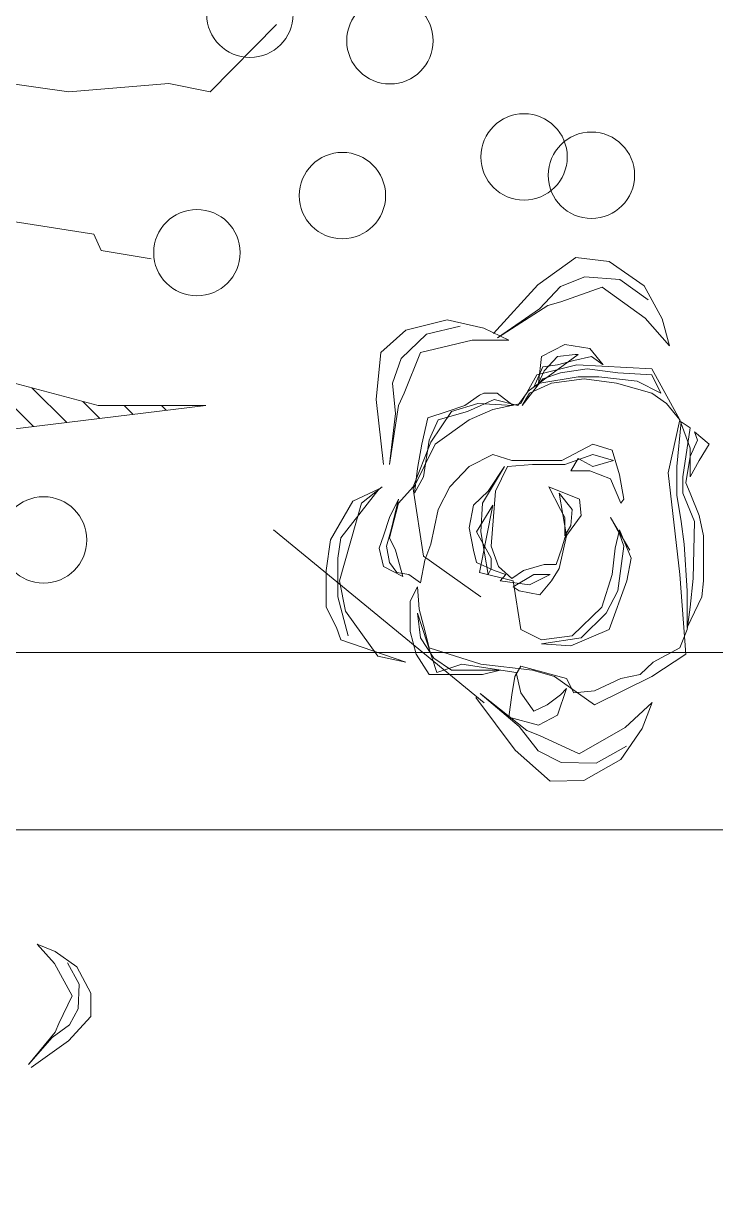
# Model space of a CAD drawing. Header units: millimetres. Extents: x -122165 to 59500, y -31598 to 53500.
# Drawn here: x 16661.4 to 16798.2, y 23929.6 to 24159.1 of the extents above; entities that cross this region are included whole.
import ezdxf

# ---------------------------------------------------------------- set-up
doc = ezdxf.new("R2010")
doc.units = ezdxf.units.MM
doc.header["$MEASUREMENT"] = 0
for name, color, linetype, lineweight in [('ARC_A_ R.C.C', 162, 'Continuous', 40), ('ARC_A_R.C.C. Hatch', 8, 'Continuous', 5), ('I_FUR', 7, 'Continuous', 18), ('Lan_Planter', 74, 'Continuous', 13)]:
    doc.layers.add(name, color=color, linetype=linetype, lineweight=lineweight)

# ---------------------------------------------------------------- blocks, each defined once
blk = doc.blocks.new('ARC$1$Existing Layout$0$col gf 180116')
at = {"layer": 'ARC_A_R.C.C. Hatch'}
h = blk.add_hatch(color=256, dxfattribs=at)
h.dxf.hatch_style = 1
h.paths.add_polyline_path([(201.73999, 26.78621), (202.64, 26.78621), (202.64, 26.48621), (201.73999, 26.48621)])
edge = h.paths.add_edge_path()
edge.add_line((216.33999, 22.98621), (216.13999, 22.98621))
edge.add_line((216.13999, 22.98621), (216.13999, 25.58621))
edge.add_line((216.13999, 25.58621), (218.33999, 25.58621))
edge.add_line((218.33999, 25.58621), (218.33999, 22.98621))
edge.add_line((218.33999, 22.98621), (218.03999, 22.98621))
h.paths.add_polyline_path([(207.13999, 25.88621), (207.43999, 25.88621), (207.43999, 26.78621), (207.13999, 26.78621)])
h.paths.add_polyline_path([(208.03999, 20.48621), (208.03999, 20.78621), (207.13999, 20.78621), (207.13999, 20.48621)])
h.paths.add_polyline_path([(202.63999, 32.78621), (202.63999, 32.48621), (201.73999, 32.48621), (201.73999, 32.78621)])
h.paths.add_polyline_path([(191.23999, 20.48621), (191.23999, 20.78621), (190.33999, 20.78621), (190.33999, 20.48621)])
h.paths.add_polyline_path([(184.03999, 20.48621), (184.03999, 20.78621), (183.13999, 20.78621), (183.13999, 20.48621)])
h.paths.add_polyline_path([(220.63999, 14.18621), (220.33999, 14.18621), (220.33999, 13.28621), (220.63999, 13.28621)])
h.paths.add_polyline_path([(220.63999, 20.48621), (220.63999, 20.78621), (219.73999, 20.78621), (219.73999, 20.48621)])
h.paths.add_polyline_path([(220.63999, 25.28621), (220.63999, 25.58621), (219.73999, 25.58621), (219.73999, 25.28621)])
h.paths.add_polyline_path([(220.63999, 32.78621), (220.63999, 32.48621), (219.73999, 32.48621), (219.73999, 32.78621)])
h.paths.add_polyline_path([(220.33999, 37.28621), (220.63999, 37.28621), (220.63999, 38.18621), (220.33999, 38.18621)])
h.paths.add_polyline_path([(201.13999, 43.28621), (201.43999, 43.28621), (201.43999, 44.18621), (201.13999, 44.18621)])
h.paths.add_polyline_path([(196.33999, 43.28621), (196.63999, 43.28621), (196.63999, 44.18621), (196.33999, 44.18621)])
h.paths.add_polyline_path([(190.33999, 43.28621), (190.63999, 43.28621), (190.63999, 44.18621), (190.33999, 44.18621)])
h.paths.add_polyline_path([(207.13999, 43.28621), (207.43999, 43.28621), (207.43999, 44.18621), (207.13999, 44.18621)])
h.paths.add_polyline_path([(220.63999, 56.78621), (220.33999, 56.78621), (220.33999, 55.88621), (220.63999, 55.88621)])
h.paths.add_polyline_path([(220.33999, 50.78621), (220.63999, 50.78621), (220.63999, 49.88621), (220.33999, 49.88621)])
h.paths.add_polyline_path([(226.33999, 50.78621), (226.63999, 50.78621), (226.63999, 49.88621), (226.33999, 49.88621)])
h.paths.add_polyline_path([(220.33999, 43.28621), (220.63999, 43.28621), (220.63999, 44.18621), (220.33999, 44.18621)])
h.paths.add_polyline_path([(232.63999, 44.18621), (232.63999, 43.88621), (231.73999, 43.88621), (231.73999, 44.18621)])
h.paths.add_polyline_path([(232.63999, 50.48621), (232.63999, 50.78621), (231.73999, 50.78621), (231.73999, 50.48621)])
h.paths.add_polyline_path([(232.63999, 55.88621), (232.63999, 56.18621), (231.73999, 56.18621), (231.73999, 55.88621)])
h.paths.add_polyline_path([(213.13999, 43.28621), (213.43999, 43.28621), (213.43999, 44.18621), (213.13999, 44.18621)])
h.paths.add_polyline_path([(226.63999, 7.88621), (226.63999, 8.18621), (225.73999, 8.18621), (225.73999, 7.88621)])
h.paths.add_polyline_path([(226.63999, 13.28621), (226.63999, 13.58621), (225.73999, 13.58621), (225.73999, 13.28621)])
h.paths.add_polyline_path([(201.73999, 20.78621), (201.73999, 20.48621), (202.63999, 20.48621), (202.63999, 20.78621)])
h.paths.add_polyline_path([(184.03999, 25.88621), (184.03999, 26.18621), (183.13999, 26.18621), (183.13999, 25.88621)])
h.paths.add_polyline_path([(183.13999, 14.18621), (183.13999, 13.88621), (184.03999, 13.88621), (184.03999, 14.18621)])
h.paths.add_polyline_path([(202.63999, 13.88621), (202.63999, 14.18621), (201.73999, 14.18621), (201.73999, 13.88621)])
h.paths.add_polyline_path([(196.33999, 13.28621), (196.63999, 13.28621), (196.63999, 14.18621), (196.33999, 14.18621)])
h.paths.add_polyline_path([(190.33999, 13.28621), (190.63999, 13.28621), (190.63999, 14.18621), (190.33999, 14.18621)])
h.paths.add_polyline_path([(196.33999, 25.88621), (196.63999, 25.88621), (196.63999, 26.78621), (196.33999, 26.78621)])
h.paths.add_polyline_path([(190.33999, 25.88621), (190.63999, 25.88621), (190.63999, 26.78621), (190.33999, 26.78621)])
h.paths.add_polyline_path([(214.03999, 13.28621), (214.03999, 13.58621), (213.13999, 13.58621), (213.13999, 13.28621)])
h.paths.add_polyline_path([(213.13999, 20.78621), (213.13999, 20.48621), (214.03999, 20.48621), (214.03999, 20.78621)])
h.paths.add_polyline_path([(213.43999, 26.78621), (213.13999, 26.78621), (213.13999, 25.88621), (213.43999, 25.88621)])
h.paths.add_polyline_path([(214.03999, 32.78621), (214.03999, 32.48621), (213.13999, 32.48621), (213.13999, 32.78621)])
h.paths.add_polyline_path([(214.03999, 7.88621), (214.03999, 8.18621), (213.13999, 8.18621), (213.13999, 7.88621)])
h.paths.add_polyline_path([(226.63999, 20.48621), (226.63999, 20.78621), (225.73999, 20.78621), (225.73999, 20.48621)])
h.paths.add_polyline_path([(226.63999, 25.28621), (226.63999, 25.58621), (225.73999, 25.58621), (225.73999, 25.28621)])
h.paths.add_polyline_path([(226.63999, 32.78621), (226.63999, 32.48621), (225.73999, 32.48621), (225.73999, 32.78621)])
h.paths.add_polyline_path([(226.63999, 37.28621), (226.63999, 37.58621), (225.73999, 37.58621), (225.73999, 37.28621)])
h.paths.add_polyline_path([(225.73999, 44.18621), (225.73999, 43.88621), (226.63999, 43.88621), (226.63999, 44.18621)])
h.paths.add_polyline_path([(226.63999, 56.78621), (226.33999, 56.78621), (226.33999, 55.88621), (226.63999, 55.88621)])
h.paths.add_polyline_path([(214.03999, 55.88621), (214.03999, 56.18621), (213.13999, 56.18621), (213.13999, 55.88621)])
h.paths.add_polyline_path([(213.13999, 37.28621), (213.43999, 37.28621), (213.43999, 38.18621), (213.13999, 38.18621)])
h.paths.add_polyline_path([(214.03999, 50.78621), (213.73999, 50.78621), (213.73999, 49.88621), (214.03999, 49.88621)])
h.paths.add_polyline_path([(207.13999, 37.28621), (207.43999, 37.28621), (207.43999, 38.18621), (207.13999, 38.18621)])
h.paths.add_polyline_path([(207.13999, 49.88621), (207.43999, 49.88621), (207.43999, 50.78621), (207.13999, 50.78621)])
h.paths.add_polyline_path([(183.13999, 50.18621), (183.13999, 49.88621), (184.03999, 49.88621), (184.03999, 50.18621)])
h.paths.add_polyline_path([(183.13999, 38.18621), (183.13999, 37.88621), (184.03999, 37.88621), (184.03999, 38.18621)])
h.paths.add_polyline_path([(201.73999, 37.58621), (201.73999, 37.28621), (202.63999, 37.28621), (202.63999, 37.58621)])
h.paths.add_polyline_path([(196.33999, 37.28621), (196.63999, 37.28621), (196.63999, 38.18621), (196.33999, 38.18621)])
h.paths.add_polyline_path([(190.33999, 37.28621), (190.63999, 37.28621), (190.63999, 38.18621), (190.33999, 38.18621)])
h.paths.add_polyline_path([(201.13999, 49.88621), (201.43999, 49.88621), (201.43999, 50.78621), (201.13999, 50.78621)])
h.paths.add_polyline_path([(196.33999, 49.88621), (196.63999, 49.88621), (196.63999, 50.78621), (196.33999, 50.78621)])
h.paths.add_polyline_path([(190.33999, 49.88621), (190.63999, 49.88621), (190.63999, 50.78621), (190.33999, 50.78621)])
h.paths.add_polyline_path([(220.63999, 8.18621), (220.33999, 8.18621), (220.33999, 7.28621), (220.63999, 7.28621)])
h.paths.add_polyline_path([(195.73999, 20.48621), (195.73999, 20.78621), (196.63999, 20.78621), (196.63999, 20.48621)])
h.paths.add_polyline_path([(183.13999, 43.58621), (183.13999, 43.28621), (184.03999, 43.28621), (184.03999, 43.58621)])
blk = doc.blocks.new('ARC')
at = {"layer": 'ARC_A_ R.C.C', "extrusion": (4.48937e-09, -4.26518e-20, 1), "xscale": 999.9941761349517, "yscale": 999.9941761349517, "zscale": 999.9941761349517}
blk.add_blockref('ARC$1$Existing Layout$0$col gf 180116', (-183138.93, -13286.14, -0.89), dxfattribs=at)
blk = doc.blocks.new('b-85')
at = {"color": 30, "true_color": 0xef731a}
for p, q in [((-285.22, 701.71), (-274.62, 707.08)), ((-274.62, 707.08), (-255.53, 707.08)), ((-255.53, 707.08), (-239.63, 704.78)), ((-239.63, 704.78), (-219.48, 693.28)), ((-303.24, 665.67), (-291.58, 699.41)), ((-276.74, 697.11), (-300.06, 680.24)), ((-291.58, 699.41), (-285.22, 701.71)), ((-269.31, 700.95), (-289.46, 695.58)), ((-260.83, 700.18), (-276.74, 697.11)), ((-249.17, 700.95), (-269.31, 700.95)), ((-220.54, 688.68), (-260.83, 700.18)), ((-238.57, 699.41), (-249.17, 700.95)), ((-213.12, 679.47), (-238.57, 699.41)), ((-219.48, 693.28), (-213.12, 679.47)), ((-212.06, 677.94), (-220.54, 688.68)), ((-300.06, 680.24), (-303.24, 665.67)), ((-253.41, 677.17), (-243.87, 679.47)), ((-243.87, 679.47), (-237.51, 677.17)), ((-200.39, 677.17), (-166.47, 681.01)), ((-166.47, 681.01), (-142.08, 678.71)), ((-142.08, 678.71), (-130.42, 665.67)), ((-258.71, 667.2), (-253.41, 677.17)), ((-251.29, 674.11), (-256.59, 670.27)), ((-242.81, 675.64), (-251.29, 674.11)), ((-238.57, 674.11), (-244.93, 671.04)), ((-234.32, 673.34), (-242.81, 675.64)), ((-220.54, 669.5), (-238.57, 674.11)), ((-237.51, 677.17), (-227.96, 674.11)), ((-218.42, 669.5), (-234.32, 673.34)), ((-227.96, 674.11), (-218.42, 669.5)), ((-200.39, 674.11), (-173.89, 671.04)), ((-169.65, 669.5), (-200.39, 674.11)), ((-173.89, 671.04), (-157.98, 672.57)), ((-157.98, 672.57), (-145.26, 667.97)), ((-244.93, 671.04), (-258.71, 667.2)), ((-256.59, 670.27), (-257.65, 664.14)), ((-212.06, 661.83), (-220.54, 669.5)), ((-163.28, 666.44), (-169.65, 669.5)), ((-142.08, 658), (-163.28, 666.44)), ((-145.26, 667.97), (-132.54, 654.93)), ((-130.42, 665.67), (-125.11, 644.2)), ((-299, 660.3), (-309.6, 653.4)), ((-277.8, 659.53), (-308.54, 649.56)), ((-287.34, 663.37), (-299, 660.3)), ((-290.52, 658), (-277.8, 659.53)), ((-271.43, 663.37), (-287.34, 663.37)), ((-275.68, 658.77), (-264.01, 659.53)), ((-264.01, 659.53), (-271.43, 663.37)), ((-257.65, 664.14), (-261.89, 658)), ((-248.11, 656.47), (-213.12, 661.83)), ((-215.24, 661.07), (-202.52, 659.53)), ((-206.76, 656.47), (-215.24, 661.07)), ((-213.12, 661.83), (-189.79, 650.33)), ((-188.73, 652.63), (-212.06, 661.83)), ((-202.52, 659.53), (-189.79, 657.23)), ((-301.12, 651.1), (-290.52, 658)), ((-295.82, 653.4), (-284.16, 656.47)), ((-284.16, 656.47), (-275.68, 658.77)), ((-269.31, 626.56), (-248.11, 656.47)), ((-261.89, 658), (-250.23, 655.7)), ((-250.23, 655.7), (-241.75, 652.63)), ((-187.67, 653.4), (-206.76, 656.47)), ((-189.79, 657.23), (-176.01, 654.17)), ((-176.01, 654.17), (-172.83, 644.2)), ((-135.72, 631.16), (-142.08, 658)), ((-132.54, 654.93), (-128.3, 637.29)), ((-309.6, 653.4), (-309.6, 644.2)), ((-308.54, 649.56), (-304.3, 636.53)), ((-307.48, 641.9), (-301.12, 651.1)), ((-304.3, 626.56), (-295.82, 653.4)), ((-241.75, 652.63), (-223.72, 648.8)), ((-223.72, 648.8), (-212.06, 642.66)), ((-189.79, 650.33), (-177.07, 632.69)), ((-172.83, 641.9), (-188.73, 652.63)), ((-185.55, 652.63), (-187.67, 653.4)), ((-177.07, 648.8), (-185.55, 652.63)), ((-172.83, 633.46), (-177.07, 648.8)), ((-309.6, 644.2), (-309.6, 625.79)), ((-307.48, 616.59), (-307.48, 641.9)), ((-212.06, 642.66), (-201.46, 632.69)), ((-172.83, 644.2), (-169.65, 634.99)), ((-168.59, 628.09), (-172.83, 641.9)), ((-125.11, 644.2), (-129.36, 625.02)), ((-304.3, 636.53), (-308.54, 608.15)), ((-251.29, 628.86), (-244.93, 630.39)), ((-244.93, 630.39), (-233.26, 632.69)), ((-233.26, 632.69), (-221.6, 630.39)), ((-221.6, 630.39), (-214.18, 622.72)), ((-201.46, 632.69), (-195.09, 620.42)), ((-177.07, 632.69), (-171.77, 620.42)), ((-166.47, 619.66), (-172.83, 633.46)), ((-169.65, 634.99), (-164.35, 627.32)), ((-135.72, 611.99), (-135.72, 631.16)), ((-321.62, 629.22), (-348.99, 608.8)), ((-338.8, 602.59), (-319.52, 626.98)), ((-319.52, 626.98), (-336.75, 606.61)), ((-309.6, 625.79), (-307.48, 616.59)), ((-307.48, 599.72), (-304.3, 626.56)), ((-256.59, 627.32), (-260.83, 609.69)), ((-235.38, 626.56), (-257.65, 622.72)), ((-221.6, 620.42), (-256.59, 627.32)), ((-255.53, 619.66), (-251.29, 628.86)), ((-249.17, 621.19), (-235.38, 628.86)), ((-235.38, 628.86), (-221.6, 620.42)), ((-220.54, 625.79), (-235.38, 626.56)), ((-201.46, 614.29), (-220.54, 625.79)), ((-169.65, 609.69), (-168.59, 628.09)), ((-164.35, 627.32), (-163.28, 625.02)), ((-163.28, 625.02), (-163.28, 618.12)), ((-129.36, 625.02), (-135.72, 611.99)), ((-253.41, 617.35), (-259.77, 610.45)), ((-257.65, 622.72), (-254.47, 621.19)), ((-257.65, 613.52), (-255.53, 619.66)), ((-254.47, 621.19), (-249.17, 621.19)), ((-242.81, 621.19), (-253.41, 617.35)), ((-214.18, 618.89), (-242.81, 621.19)), ((-214.18, 622.72), (-201.46, 614.29)), ((-201.46, 612.75), (-214.18, 618.89)), ((-195.09, 620.42), (-198.27, 610.45)), ((-171.77, 620.42), (-168.59, 605.85)), ((-169.65, 607.39), (-166.47, 619.66)), ((-163.28, 618.12), (-169.65, 609.69)), ((-134.48, 617.96), (-119.31, 596)), ((-117.66, 591.8), (-134.48, 617.96)), ((-132.17, 619.98), (-106.92, 597)), ((-336.11, 596.65), (-331.87, 611.99)), ((-331.87, 611.99), (-320.21, 610.45)), ((-262.95, 601.25), (-260.83, 616.59)), ((-260.83, 616.59), (-257.65, 613.52)), ((-200.39, 599.72), (-201.46, 612.75)), ((-348.99, 608.8), (-365.2, 590.44)), ((-336.75, 606.61), (-349.4, 596.84)), ((-319.15, 605.85), (-328.69, 598.95)), ((-320.21, 610.45), (-310.67, 608.92)), ((-308.54, 608.15), (-319.15, 605.85)), ((-305.36, 605.85), (-311.73, 582.08)), ((-310.67, 608.92), (-305.36, 605.85)), ((-286.28, 605.85), (-291.58, 595.11)), ((-260.83, 609.69), (-286.28, 605.85)), ((-268.25, 595.88), (-266.13, 606.62)), ((-266.13, 606.62), (-264.01, 609.69)), ((-264.01, 609.69), (-257.65, 598.95)), ((-259.77, 610.45), (-255.53, 604.32)), ((-198.27, 610.45), (-198.27, 584.38)), ((-162.22, 602.02), (-169.65, 607.39)), ((-169.65, 605.08), (-155.86, 594.35)), ((-163.28, 601.25), (-169.65, 605.08)), ((-168.59, 605.85), (-153.74, 597.42)), ((-341.34, 596), (-338.8, 602.59)), ((-310.67, 588.21), (-307.48, 599.72)), ((-257.65, 590.51), (-262.95, 601.25)), ((-255.53, 604.32), (-252.35, 593.58)), ((-200.39, 582.84), (-200.39, 599.72)), ((-157.98, 589.75), (-163.28, 601.25)), ((-143.14, 575.94), (-162.22, 602.02)), ((-349.4, 596.84), (-355.53, 584.78)), ((-351.03, 575.34), (-341.34, 596)), ((-330.81, 586.68), (-336.11, 596.65)), ((-328.69, 598.95), (-325.51, 592.05)), ((-294.76, 579.78), (-293.7, 595.11)), ((-293.7, 595.11), (-290.52, 574.41)), ((-291.58, 595.11), (-289.46, 579.01)), ((-260.83, 589.75), (-268.25, 595.88)), ((-257.65, 598.95), (-257.65, 590.51)), ((-252.35, 593.58), (-252.35, 587.45)), ((-160.1, 598.95), (-149.5, 594.35)), ((-157.98, 595.88), (-160.1, 598.95)), ((-157.98, 596.65), (-151.62, 593.58)), ((-144.2, 595.11), (-157.98, 596.65)), ((-154.8, 575.94), (-157.98, 595.88)), ((-155.86, 594.35), (-152.68, 585.14)), ((-153.74, 597.42), (-148.44, 576.71)), ((-151.62, 593.58), (-144.2, 586.68)), ((-149.5, 594.35), (-148.44, 586.68)), ((-137.84, 582.84), (-144.2, 595.11)), ((-119.31, 596), (-107.67, 585.06)), ((-106.92, 597), (-92.57, 577.14)), ((-365.2, 590.44), (-364.79, 572.95)), ((-325.51, 592.05), (-320.21, 585.14)), ((-325.51, 567.51), (-310.67, 588.21)), ((-254.47, 585.91), (-260.83, 589.75)), ((-252.35, 587.45), (-243.87, 584.38)), ((-212.06, 591.28), (-223.72, 585.14)), ((-218.42, 575.18), (-212.06, 591.28)), ((-155.86, 572.87), (-157.98, 589.75)), ((-115.78, 585), (-117.66, 591.8)), ((-355.53, 584.78), (-355.89, 566.57)), ((-317.03, 582.08), (-330.81, 586.68)), ((-320.21, 585.14), (-317.03, 582.08)), ((-311.73, 582.08), (-319.15, 578.24)), ((-237.51, 582.08), (-254.47, 585.91)), ((-243.87, 584.38), (-238.57, 582.84)), ((-238.57, 582.84), (-226.9, 574.41)), ((-215.24, 585.91), (-237.51, 582.08)), ((-237.51, 582.84), (-232.2, 579.78)), ((-227.96, 582.84), (-237.51, 582.84)), ((-223.72, 585.14), (-227.96, 582.84)), ((-223.72, 579.01), (-215.24, 585.91)), ((-195.09, 568.27), (-200.39, 582.84)), ((-198.27, 584.38), (-189.79, 568.27)), ((-152.68, 585.14), (-150.56, 571.34)), ((-148.44, 586.68), (-146.32, 578.24)), ((-144.2, 586.68), (-143.14, 577.48)), ((-139.96, 569.81), (-137.84, 582.84)), ((-108.14, 563.49), (-115.78, 585)), ((-107.67, 585.06), (-102.74, 572.46)), ((-337.31, 551.41), (-351.03, 575.34)), ((-319.15, 578.24), (-318.09, 567.51)), ((-286.28, 559.84), (-294.76, 579.78)), ((-289.46, 579.01), (-274.62, 563.67)), ((-232.2, 579.78), (-223.72, 579.01)), ((-226.9, 574.41), (-218.42, 575.18)), ((-203.58, 579.78), (-197.21, 575.94)), ((-203.58, 569.81), (-203.58, 579.78)), ((-197.21, 575.94), (-201.46, 568.27)), ((-154.8, 565.21), (-154.8, 575.94)), ((-148.44, 576.71), (-150.56, 537.6)), ((-146.32, 578.24), (-144.2, 569.04)), ((-143.14, 577.48), (-143.14, 575.94)), ((-92.57, 577.14), (-94.68, 559.78)), ((-364.79, 572.95), (-353.96, 553.66)), ((-290.52, 574.41), (-277.8, 561.37)), ((-207.82, 559.07), (-203.58, 569.81)), ((-157.98, 556), (-155.86, 572.87)), ((-150.56, 571.34), (-152.68, 555.24)), ((-148.44, 562.9), (-139.96, 569.81)), ((-144.2, 569.04), (-148.44, 562.9)), ((-102.74, 572.46), (-104.15, 554.29)), ((-355.89, 566.57), (-346.92, 550.8)), ((-310.67, 537.6), (-325.51, 567.51)), ((-318.09, 567.51), (-311.73, 553.7)), ((-274.62, 563.67), (-257.65, 558.3)), ((-201.46, 568.27), (-198.27, 557.54)), ((-198.27, 557.54), (-195.09, 568.27)), ((-189.79, 568.27), (-192.97, 558.3)), ((-156.92, 545.27), (-154.8, 565.21)), ((-124.13, 541.01), (-108.14, 563.49)), ((-260.83, 550.63), (-286.28, 559.84)), ((-277.8, 561.37), (-266.13, 555.24)), ((-257.65, 558.3), (-243.87, 556.77)), ((-227.96, 559.07), (-244.93, 549.1)), ((-243.87, 556.77), (-234.32, 554.47)), ((-236.44, 554.47), (-227.96, 559.07)), ((-220.54, 553.7), (-207.82, 559.07)), ((-192.97, 558.3), (-205.7, 554.47)), ((-94.68, 559.78), (-107.33, 541.63)), ((-353.96, 553.66), (-337.75, 542.58)), ((-324.19, 537.42), (-337.31, 551.41)), ((-311.73, 553.7), (-309.6, 543.73)), ((-266.13, 555.24), (-242.81, 552.17)), ((-249.17, 548.33), (-260.83, 550.63)), ((-234.32, 554.47), (-249.17, 548.33)), ((-242.81, 552.17), (-236.44, 554.47)), ((-218.42, 552.17), (-220.54, 553.7)), ((-205.7, 554.47), (-218.42, 552.17)), ((-163.28, 537.6), (-157.98, 556)), ((-152.68, 555.24), (-153.74, 537.6)), ((-104.15, 554.29), (-114.62, 539.48)), ((-163.28, 533), (-156.92, 545.27)), ((-337.75, 542.58), (-324.19, 537.42)), ((-309.6, 543.73), (-303.24, 536.83)), ((-138.54, 528.37), (-124.13, 541.01)), ((-107.33, 541.63), (-124.54, 532.18)), ((-299, 519.96), (-310.67, 537.6)), ((-303.24, 536.83), (-295.82, 523.03)), ((-150.56, 537.6), (-177.07, 523.03)), ((-168.59, 529.93), (-163.28, 537.6)), ((-153.74, 537.6), (-163.28, 533)), ((-204.64, 529.16), (-257.65, 523.03)), ((-177.07, 523.03), (-204.64, 529.16)), ((-177.07, 523.03), (-168.59, 529.93)), ((-124.54, 532.18), (-138.54, 528.37)), ((-257.65, 523.03), (-299, 519.96)), ((-295.82, 523.03), (-286.28, 519.19)), ((-241.75, 520.73), (-266.13, 519.19)), ((-230.08, 522.26), (-241.75, 520.73)), ((-216.3, 524.56), (-230.08, 522.26)), ((-230.08, 515.36), (-215.24, 521.49)), ((-201.46, 524.56), (-216.3, 524.56)), ((-215.24, 521.49), (-206.76, 521.49)), ((-206.76, 521.49), (-181.31, 517.66)), ((-178.13, 522.26), (-201.46, 524.56)), ((-191.91, 517.66), (-177.07, 523.03)), ((-181.31, 517.66), (-178.13, 522.26)), ((-286.28, 519.19), (-274.62, 517.66)), ((-285.22, 519.19), (-269.31, 511.52)), ((-266.13, 519.19), (-285.22, 519.19)), ((-274.62, 517.66), (-259.77, 516.12)), ((-259.77, 516.12), (-230.08, 515.36)), ((-226.9, 513.06), (-215.24, 517.66)), ((-215.24, 517.66), (-209.94, 519.96)), ((-209.94, 519.96), (-196.15, 517.66)), ((-206.76, 517.66), (-191.91, 517.66)), ((-198.27, 513.06), (-206.76, 517.66)), ((-196.15, 517.66), (-187.67, 513.82)), ((-183.43, 515.36), (-189.79, 507.69)), ((-187.67, 513.82), (-183.43, 515.36)), ((-269.31, 511.52), (-260.83, 510.76)), ((-260.83, 510.76), (-251.29, 510.76)), ((-251.29, 510.76), (-237.51, 510.76)), ((-237.51, 510.76), (-226.9, 513.06)), ((-189.79, 507.69), (-198.27, 513.06)), ((-514.28, -402.36), (-500.36, -421.79)), ((-512.69, -400.92), (-498.66, -413.25)), ((-495.88, -414.74), (-512.69, -400.92)), ((-450.07, -405.39), (-460.04, -414.38)), ((-453.86, -414.81), (-450.07, -405.39)), ((-498.66, -413.25), (-492, -422.24)), ((-491.3, -416.6), (-495.88, -414.74)), ((-476.97, -423.67), (-491.3, -416.6)), ((-460.04, -414.38), (-476.97, -423.67)), ((-461.84, -426), (-453.86, -414.81)), ((-500.36, -421.79), (-487.73, -433.38)), ((-492, -422.24), (-483.64, -426.69)), ((-470.9, -427.18), (-459.74, -421.11)), ((-483.64, -426.69), (-470.9, -427.18)), ((-475.48, -433.32), (-461.84, -426)), ((-487.73, -433.38), (-475.48, -433.32))]:
    blk.add_line(p, q, dxfattribs=at)
at = {"color": 97, "true_color": 0x446a2a}
for p, q in [((2.12, -361.21), (-6.36, -421.8)), ((-150.56, -365.81), (-169.65, -437.13)), ((-71.04, -374.25), (-80.58, -434.83)), ((-180.66, -403.5), (-153.33, -376.17)), ((-169.65, -493.12), (-182.37, -389.59)), ((-178.54, -420.77), (-160.42, -402.66)), ((-6.36, -421.8), (-2.12, -473.94)), ((-176.41, -438.05), (-167.51, -429.14)), ((-80.58, -434.83), (-89.06, -438.67)), ((-169.65, -437.13), (-169.65, -493.12)), ((-89.06, -438.67), (-93.31, -464.74)), ((-174.29, -455.32), (-169.65, -450.68)), ((-172.17, -472.6), (-169.65, -470.08)), ((-2.12, -473.94), (-6.36, -495.42)), ((-170.05, -489.87), (-169.65, -489.47)), ((-6.36, -495.42), (28.63, -529.93)), ((-324.45, -638.06), (-234.32, -528.39))]:
    blk.add_line(p, q, dxfattribs=at)
for centre in [(-60.44, 698.65), (-49.83, 569.04), (-239.63, -408.76), (-90.12, -488.52), (33.93, -516.12), (20.15, -588.98), (-40.29, -658.77)]:
    blk.add_circle(centre, 22.48, dxfattribs=at)
blk = doc.blocks.new('ARC$0$Existing Layout$0$col gf 180116')
at = {"true_color": 0x3d3dff}
h = blk.add_hatch(color=160, dxfattribs=at)
h.dxf.hatch_style = 1
h.paths.add_polyline_path([(201.73999, 26.78621), (202.64, 26.78621), (202.64, 26.48621), (201.73999, 26.48621)])
edge = h.paths.add_edge_path()
edge.add_line((216.33999, 22.98621), (216.13999, 22.98621))
edge.add_line((216.13999, 22.98621), (216.13999, 25.58621))
edge.add_line((216.13999, 25.58621), (218.33999, 25.58621))
edge.add_line((218.33999, 25.58621), (218.33999, 22.98621))
edge.add_line((218.33999, 22.98621), (218.03999, 22.98621))
h.paths.add_polyline_path([(207.13999, 25.88621), (207.43999, 25.88621), (207.43999, 26.78621), (207.13999, 26.78621)])
h.paths.add_polyline_path([(208.03999, 20.48621), (208.03999, 20.78621), (207.13999, 20.78621), (207.13999, 20.48621)])
h.paths.add_polyline_path([(202.63999, 32.78621), (202.63999, 32.48621), (201.73999, 32.48621), (201.73999, 32.78621)])
h.paths.add_polyline_path([(191.23999, 20.48621), (191.23999, 20.78621), (190.33999, 20.78621), (190.33999, 20.48621)])
h.paths.add_polyline_path([(184.03999, 20.48621), (184.03999, 20.78621), (183.13999, 20.78621), (183.13999, 20.48621)])
h.paths.add_polyline_path([(220.63999, 14.18621), (220.33999, 14.18621), (220.33999, 13.28621), (220.63999, 13.28621)])
h.paths.add_polyline_path([(220.63999, 20.48621), (220.63999, 20.78621), (219.73999, 20.78621), (219.73999, 20.48621)])
h.paths.add_polyline_path([(220.63999, 25.28621), (220.63999, 25.58621), (219.73999, 25.58621), (219.73999, 25.28621)])
h.paths.add_polyline_path([(220.63999, 32.78621), (220.63999, 32.48621), (219.73999, 32.48621), (219.73999, 32.78621)])
h.paths.add_polyline_path([(220.33999, 37.28621), (220.63999, 37.28621), (220.63999, 38.18621), (220.33999, 38.18621)])
h.paths.add_polyline_path([(201.13999, 43.28621), (201.43999, 43.28621), (201.43999, 44.18621), (201.13999, 44.18621)])
h.paths.add_polyline_path([(196.33999, 43.28621), (196.63999, 43.28621), (196.63999, 44.18621), (196.33999, 44.18621)])
h.paths.add_polyline_path([(190.33999, 43.28621), (190.63999, 43.28621), (190.63999, 44.18621), (190.33999, 44.18621)])
h.paths.add_polyline_path([(207.13999, 43.28621), (207.43999, 43.28621), (207.43999, 44.18621), (207.13999, 44.18621)])
h.paths.add_polyline_path([(220.63999, 56.78621), (220.33999, 56.78621), (220.33999, 55.88621), (220.63999, 55.88621)])
h.paths.add_polyline_path([(220.33999, 50.78621), (220.63999, 50.78621), (220.63999, 49.88621), (220.33999, 49.88621)])
h.paths.add_polyline_path([(226.33999, 50.78621), (226.63999, 50.78621), (226.63999, 49.88621), (226.33999, 49.88621)])
h.paths.add_polyline_path([(220.33999, 43.28621), (220.63999, 43.28621), (220.63999, 44.18621), (220.33999, 44.18621)])
h.paths.add_polyline_path([(232.63999, 44.18621), (232.63999, 43.88621), (231.73999, 43.88621), (231.73999, 44.18621)])
h.paths.add_polyline_path([(232.63999, 50.48621), (232.63999, 50.78621), (231.73999, 50.78621), (231.73999, 50.48621)])
h.paths.add_polyline_path([(232.63999, 55.88621), (232.63999, 56.18621), (231.73999, 56.18621), (231.73999, 55.88621)])
h.paths.add_polyline_path([(213.13999, 43.28621), (213.43999, 43.28621), (213.43999, 44.18621), (213.13999, 44.18621)])
h.paths.add_polyline_path([(226.63999, 7.88621), (226.63999, 8.18621), (225.73999, 8.18621), (225.73999, 7.88621)])
h.paths.add_polyline_path([(226.63999, 13.28621), (226.63999, 13.58621), (225.73999, 13.58621), (225.73999, 13.28621)])
h.paths.add_polyline_path([(201.73999, 20.78621), (201.73999, 20.48621), (202.63999, 20.48621), (202.63999, 20.78621)])
h.paths.add_polyline_path([(184.03999, 25.88621), (184.03999, 26.18621), (183.13999, 26.18621), (183.13999, 25.88621)])
h.paths.add_polyline_path([(183.13999, 14.18621), (183.13999, 13.88621), (184.03999, 13.88621), (184.03999, 14.18621)])
h.paths.add_polyline_path([(202.63999, 13.88621), (202.63999, 14.18621), (201.73999, 14.18621), (201.73999, 13.88621)])
h.paths.add_polyline_path([(196.33999, 13.28621), (196.63999, 13.28621), (196.63999, 14.18621), (196.33999, 14.18621)])
h.paths.add_polyline_path([(190.33999, 13.28621), (190.63999, 13.28621), (190.63999, 14.18621), (190.33999, 14.18621)])
h.paths.add_polyline_path([(196.33999, 25.88621), (196.63999, 25.88621), (196.63999, 26.78621), (196.33999, 26.78621)])
h.paths.add_polyline_path([(190.33999, 25.88621), (190.63999, 25.88621), (190.63999, 26.78621), (190.33999, 26.78621)])
h.paths.add_polyline_path([(214.03999, 13.28621), (214.03999, 13.58621), (213.13999, 13.58621), (213.13999, 13.28621)])
h.paths.add_polyline_path([(213.13999, 20.78621), (213.13999, 20.48621), (214.03999, 20.48621), (214.03999, 20.78621)])
h.paths.add_polyline_path([(213.43999, 26.78621), (213.13999, 26.78621), (213.13999, 25.88621), (213.43999, 25.88621)])
h.paths.add_polyline_path([(214.03999, 32.78621), (214.03999, 32.48621), (213.13999, 32.48621), (213.13999, 32.78621)])
h.paths.add_polyline_path([(214.03999, 7.88621), (214.03999, 8.18621), (213.13999, 8.18621), (213.13999, 7.88621)])
h.paths.add_polyline_path([(226.63999, 20.48621), (226.63999, 20.78621), (225.73999, 20.78621), (225.73999, 20.48621)])
h.paths.add_polyline_path([(226.63999, 25.28621), (226.63999, 25.58621), (225.73999, 25.58621), (225.73999, 25.28621)])
h.paths.add_polyline_path([(226.63999, 32.78621), (226.63999, 32.48621), (225.73999, 32.48621), (225.73999, 32.78621)])
h.paths.add_polyline_path([(226.63999, 37.28621), (226.63999, 37.58621), (225.73999, 37.58621), (225.73999, 37.28621)])
h.paths.add_polyline_path([(225.73999, 44.18621), (225.73999, 43.88621), (226.63999, 43.88621), (226.63999, 44.18621)])
h.paths.add_polyline_path([(226.63999, 56.78621), (226.33999, 56.78621), (226.33999, 55.88621), (226.63999, 55.88621)])
h.paths.add_polyline_path([(214.03999, 55.88621), (214.03999, 56.18621), (213.13999, 56.18621), (213.13999, 55.88621)])
h.paths.add_polyline_path([(213.13999, 37.28621), (213.43999, 37.28621), (213.43999, 38.18621), (213.13999, 38.18621)])
h.paths.add_polyline_path([(214.03999, 50.78621), (213.73999, 50.78621), (213.73999, 49.88621), (214.03999, 49.88621)])
h.paths.add_polyline_path([(207.13999, 37.28621), (207.43999, 37.28621), (207.43999, 38.18621), (207.13999, 38.18621)])
h.paths.add_polyline_path([(207.13999, 49.88621), (207.43999, 49.88621), (207.43999, 50.78621), (207.13999, 50.78621)])
h.paths.add_polyline_path([(183.13999, 50.18621), (183.13999, 49.88621), (184.03999, 49.88621), (184.03999, 50.18621)])
h.paths.add_polyline_path([(183.13999, 38.18621), (183.13999, 37.88621), (184.03999, 37.88621), (184.03999, 38.18621)])
h.paths.add_polyline_path([(201.73999, 37.58621), (201.73999, 37.28621), (202.63999, 37.28621), (202.63999, 37.58621)])
h.paths.add_polyline_path([(196.33999, 37.28621), (196.63999, 37.28621), (196.63999, 38.18621), (196.33999, 38.18621)])
h.paths.add_polyline_path([(190.33999, 37.28621), (190.63999, 37.28621), (190.63999, 38.18621), (190.33999, 38.18621)])
h.paths.add_polyline_path([(201.13999, 49.88621), (201.43999, 49.88621), (201.43999, 50.78621), (201.13999, 50.78621)])
h.paths.add_polyline_path([(196.33999, 49.88621), (196.63999, 49.88621), (196.63999, 50.78621), (196.33999, 50.78621)])
h.paths.add_polyline_path([(190.33999, 49.88621), (190.63999, 49.88621), (190.63999, 50.78621), (190.33999, 50.78621)])
h.paths.add_polyline_path([(220.63999, 8.18621), (220.33999, 8.18621), (220.33999, 7.28621), (220.63999, 7.28621)])
h.paths.add_polyline_path([(195.73999, 20.48621), (195.73999, 20.78621), (196.63999, 20.78621), (196.63999, 20.48621)])
h.paths.add_polyline_path([(183.13999, 43.58621), (183.13999, 43.28621), (184.03999, 43.28621), (184.03999, 43.58621)])

msp = doc.modelspace()

# ---------------------------------------------------------------- linework, layer by layer
at = {"layer": 'I_FUR', "elevation": -0.89}
for points in [[(16225.48, 24292.38), (18599.89, 24292.38), (18599.89, 23999.86), (16225.48, 23999.86)], [(16260.48, 24257.38), (18564.89, 24257.38), (18564.89, 24034.86), (16260.48, 24034.86)]]:
    msp.add_lwpolyline(points, close=True, dxfattribs=at)

# ---------------------------------------------------------------- block references
msp.add_blockref('ARC', (0, 0))
at = {"layer": 'ARC_A_ R.C.C', "xscale": 999.9941761349517, "yscale": 999.9941761349517, "zscale": 999.9941761349517}
msp.add_blockref('ARC$0$Existing Layout$0$col gf 180116', (-183138.93, -13286.14, -0.89), dxfattribs=at)
at = {"layer": 'Lan_Planter', "xscale": 0.3794487534784165, "yscale": 0.3794487534784165, "zscale": 0.3794487534784165, "rotation": 90}
for p in [(16510.35, 24148.02, -3.88), (16989.55, 24148.02, -3.88)]:
    msp.add_blockref('b-85', p, dxfattribs=at)

doc.saveas('drawing.dxf')
